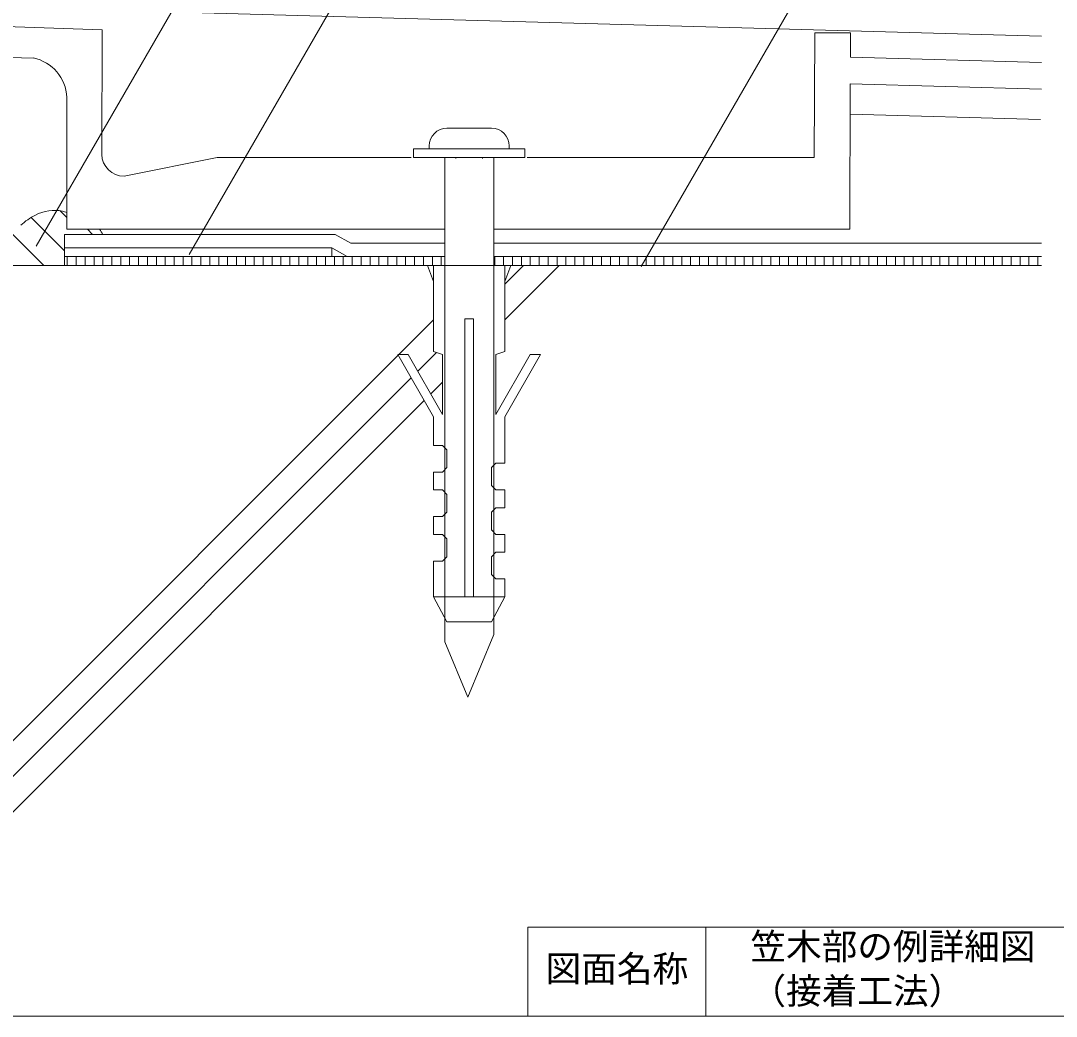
# Model space of a CAD drawing. Units: millimetres on the paper. Extents: x -135 to 135, y -94 to 92.
# Drawn here: x -42 to 74.3, y -88 to 23.8 of the extents above; entities that cross this region are included whole.
import ezdxf
from ezdxf.enums import TextEntityAlignment as Align

# ---------------------------------------------------------------- set-up
doc = ezdxf.new("R2010")
doc.units = ezdxf.units.MM
for name, color, linetype, lineweight in [('1-2_ハッチング', 4, 'Continuous', 9), ('1-4_リベットルーフ', 6, 'Continuous', 18), ('1-6_アンカー類', 4, 'Continuous', 9), ('1-7_設備', 3, 'Continuous', 18), ('1-A_元図・躯体', 7, 'Continuous', 18), ('1-B_その他', 33, 'Continuous', 18), ('1-C_アンカー類②', 4, 'Continuous', 9), ('1-D_設備②', 3, 'Continuous', 18), ('E-E', 7, 'Continuous', 18), ('F-F', 7, 'Continuous', 18)]:
    doc.layers.add(name, color=color, linetype=linetype, lineweight=lineweight)
doc.styles.add('ＭＳ ゴシック', font='')
doc.styles.get('ＭＳ ゴシック').set_extended_font_data('MS Gothic')

msp = doc.modelspace()

# ---------------------------------------------------------------- linework, layer by layer
at = {"layer": '1-2_ハッチング'}
for p, q in [((-36.785, 1.724), (-37.525, 2.463)), ((-37.026, -2.036), (-40.77, 1.711)), ((-33.874, -0.188), (-34.464, 0.402)), ((-42.924, -0.137), (-39.372, -3.688))]:
    msp.add_line(p, q, dxfattribs=at)
for centre, radius, start, end in [((-38.146, -2.152), 4.657, 78.92353, 117.51571), ((-39.345, -4.836), 7.55, 70.18424, 73.90524), ((-36.408, -5.457), 8.391, 117.61479, 131.34931), ((-39.345, -3.836), 7.55, 28.89554, 34.15038)]:
    msp.add_arc(centre, radius, start, end, dxfattribs=at)
at = {"layer": '1-4_リベットルーフ'}
for p, q in [((-37.026, -1.688), (-37.026, -0.188)), ((-6.624, -0.188), (-37.026, -0.188)), ((-6.624, -0.188), (-4.892, -1.188)), ((-7.026, -1.688), (-37.026, -1.688)), ((-7.026, -1.688), (-5.293, -2.688)), ((5.666, -1.188), (-4.892, -1.188)), ((72.682, -1.188), (11.167, -1.188)), ((5.666, -2.688), (-5.293, -2.688)), ((72.682, -2.688), (11.167, -2.688))]:
    msp.add_line(p, q, dxfattribs=at)
at = {"layer": '1-6_アンカー類'}
for p, q in [((10.916, 11.736), (5.916, 11.736)), ((2.166, 9.435), (14.666, 9.435)), ((2.166, 9.435), (2.166, 8.436)), ((3.916, 9.736), (3.916, 9.435)), ((12.916, 9.736), (12.916, 9.435)), ((14.666, 9.435), (14.666, 8.436)), ((2.166, 8.436), (14.666, 8.436)), ((5.666, 8.436), (5.666, -45.931)), ((6.916, 8.436), (6.916, 8.336)), ((9.916, 8.436), (9.916, 8.336)), ((11.166, 8.436), (11.166, -45.135)), ((8.251, -52.173), (11.166, -45.135)), ((8.251, -52.173), (5.666, -45.931))]:
    msp.add_line(p, q, dxfattribs=at)
for centre, start, end in [((5.916, 9.736), 90, 180), ((10.916, 9.736), 0, 90)]:
    msp.add_arc(centre, 2, start, end, dxfattribs=at)
at = {"layer": '1-7_設備'}
for p, q in [((-40.548, 19.618), (-51.84, 19.852)), ((51.214, 16.73), (51.178, 0.404)), ((72.68, 16.118), (51.214, 16.73)), ((-36.786, 0.402), (-36.784, 15.19)), ((51.206, 13.32), (72.564, 12.716)), ((-30.344, 6.342), (-19.88, 8.43)), ((-19.88, 8.43), (1.916, 8.434)), ((5.666, 0.403), (-36.786, 0.402)), ((51.178, 0.404), (11.167, 0.403))]:
    msp.add_line(p, q, dxfattribs=at)
for points in [[(-66.418, -32.496), (-57.18, 22.306), (-55.856, 22.16), (-55.6, 23.58), (-32.798, 22.772), (-32.844, 8.798)], [(14.916, 8.436), (47.172, 8.44), (47.234, 22.446), (51.234, 22.446), (51.226, 19.728), (72.68, 19.118)]]:
    msp.add_lwpolyline(points, dxfattribs=at)
for centre, radius, start, end in [((-41.441, 15.045), 4.66, 1.78595, 78.94613), ((-30.348, 8.838), 2.496, 180.92141, 270.09592)]:
    msp.add_arc(centre, radius, start, end, dxfattribs=at)
at = {"layer": '1-A_元図・躯体'}
for p, q in [((-47.026, -3.688), (5.616, -3.688)), ((11.132, -3.688), (72.682, -3.688)), ((12.416, -5.785), (14.513, -3.688)), ((12.416, -9.786), (18.513, -3.688)), ((0.515, -13.688), (4.417, -9.784)), ((-47.026, -61.244), (0.452, -13.75)), ((2.641, -15.564), (4.749, -13.455)), ((-47.026, -65.245), (1.908, -16.297)), ((4.095, -18.11), (5.416, -16.788)), ((-47.026, -69.244), (3.362, -18.843))]:
    msp.add_line(p, q, dxfattribs=at)
at = {"layer": '1-B_その他', "color": 7}
for q in [(-7.026, -1.688), (-37.026, -2.688)]:
    msp.add_line((-7.026, -2.688), q, dxfattribs=at)
at = {"layer": '1-B_その他'}
for p, q in [((-37.026, -2.688), (-37.026, -3.688)), ((-37.026, -2.688), (5.666, -2.688)), ((-36.72, -3.688), (-36.72, -2.688)), ((-35.72, -3.688), (-35.72, -2.688)), ((-34.72, -3.688), (-34.72, -2.688)), ((-33.72, -3.688), (-33.72, -2.688)), ((-32.72, -3.688), (-32.72, -2.688)), ((-31.72, -3.688), (-31.72, -2.688)), ((-30.72, -3.688), (-30.72, -2.688)), ((-29.72, -3.688), (-29.72, -2.688)), ((-28.72, -3.688), (-28.72, -2.688)), ((-27.72, -3.688), (-27.72, -2.688)), ((-26.72, -3.688), (-26.72, -2.688)), ((-25.72, -3.688), (-25.72, -2.688)), ((-24.72, -3.688), (-24.72, -2.688)), ((-23.72, -3.688), (-23.72, -2.688)), ((-22.72, -3.688), (-22.72, -2.688)), ((-21.72, -3.688), (-21.72, -2.688)), ((-20.72, -3.688), (-20.72, -2.688)), ((-19.72, -3.688), (-19.72, -2.688)), ((-18.72, -3.688), (-18.72, -2.688)), ((-17.72, -3.688), (-17.72, -2.688)), ((-16.72, -3.688), (-16.72, -2.688)), ((-15.72, -3.688), (-15.72, -2.688)), ((-14.72, -3.688), (-14.72, -2.688)), ((-13.72, -3.688), (-13.72, -2.688)), ((-12.72, -3.688), (-12.72, -2.688)), ((-11.72, -3.688), (-11.72, -2.688)), ((-10.72, -3.688), (-10.72, -2.688)), ((-9.72, -3.688), (-9.72, -2.688)), ((-8.72, -3.688), (-8.72, -2.688)), ((-7.72, -3.688), (-7.72, -2.688)), ((-6.72, -3.688), (-6.72, -2.688)), ((-5.72, -3.688), (-5.72, -2.688)), ((-4.72, -3.688), (-4.72, -2.688)), ((-3.72, -3.688), (-3.72, -2.688)), ((-2.72, -3.688), (-2.72, -2.688)), ((-1.72, -3.688), (-1.72, -2.688)), ((-0.72, -3.688), (-0.72, -2.688)), ((0.28, -3.688), (0.28, -2.688)), ((1.28, -3.688), (1.28, -2.688)), ((2.28, -3.688), (2.28, -2.688)), ((3.28, -3.688), (3.28, -2.688)), ((4.28, -3.688), (4.28, -2.688)), ((5.28, -3.688), (5.28, -2.688)), ((11.167, -2.688), (72.682, -2.688)), ((11.28, -3.688), (11.28, -2.688)), ((12.28, -3.688), (12.28, -2.688)), ((13.28, -3.688), (13.28, -2.688)), ((14.28, -3.688), (14.28, -2.688)), ((15.28, -3.688), (15.28, -2.688)), ((16.28, -3.688), (16.28, -2.688)), ((17.28, -3.688), (17.28, -2.688)), ((18.28, -3.688), (18.28, -2.688)), ((19.28, -3.688), (19.28, -2.688)), ((20.28, -3.688), (20.28, -2.688)), ((21.28, -3.688), (21.28, -2.688)), ((22.28, -3.688), (22.28, -2.688)), ((23.28, -3.688), (23.28, -2.688)), ((24.28, -3.688), (24.28, -2.688)), ((25.28, -3.688), (25.28, -2.688)), ((26.28, -3.688), (26.28, -2.688)), ((27.28, -3.688), (27.28, -2.688)), ((28.28, -3.688), (28.28, -2.688)), ((29.28, -3.688), (29.28, -2.688)), ((30.28, -3.688), (30.28, -2.688)), ((31.28, -3.688), (31.28, -2.688)), ((32.28, -3.688), (32.28, -2.688)), ((33.28, -3.688), (33.28, -2.688)), ((34.28, -3.688), (34.28, -2.688)), ((35.28, -3.688), (35.28, -2.688)), ((36.28, -3.688), (36.28, -2.688)), ((37.28, -3.688), (37.28, -2.688)), ((38.28, -3.688), (38.28, -2.688)), ((39.28, -3.688), (39.28, -2.688)), ((40.28, -3.688), (40.28, -2.688)), ((41.28, -3.688), (41.28, -2.688)), ((42.28, -3.688), (42.28, -2.688)), ((43.28, -3.688), (43.28, -2.688)), ((44.28, -3.688), (44.28, -2.688)), ((45.28, -3.688), (45.28, -2.688)), ((46.28, -3.688), (46.28, -2.688)), ((47.28, -3.688), (47.28, -2.688)), ((48.28, -3.688), (48.28, -2.688)), ((49.28, -3.688), (49.28, -2.688)), ((50.28, -3.688), (50.28, -2.688)), ((51.28, -3.688), (51.28, -2.688)), ((52.28, -3.688), (52.28, -2.688)), ((53.28, -3.688), (53.28, -2.688)), ((54.28, -3.688), (54.28, -2.688)), ((55.28, -3.688), (55.28, -2.688)), ((56.28, -3.688), (56.28, -2.688)), ((57.28, -3.688), (57.28, -2.688)), ((58.28, -3.688), (58.28, -2.688)), ((59.28, -3.688), (59.28, -2.688)), ((60.28, -3.688), (60.28, -2.688)), ((61.28, -3.688), (61.28, -2.688)), ((62.28, -3.688), (62.28, -2.688)), ((63.28, -3.688), (63.28, -2.688)), ((64.28, -3.688), (64.28, -2.688)), ((65.28, -3.688), (65.28, -2.688)), ((66.28, -3.688), (66.28, -2.688)), ((67.28, -3.688), (67.28, -2.688)), ((68.28, -3.688), (68.28, -2.688)), ((69.28, -3.688), (69.28, -2.688)), ((70.28, -3.688), (70.28, -2.688)), ((71.28, -3.688), (71.28, -2.688)), ((72.28, -3.688), (72.28, -2.688)), ((-37.026, -3.688), (5.666, -3.688)), ((11.167, -3.688), (72.682, -3.688))]:
    msp.add_line(p, q, dxfattribs=at)
at = {"layer": '1-B_その他', "color": 7}
msp.add_lwpolyline([(-7.026, -1.688), (-37.026, -1.688), (-37.026, -2.688)], dxfattribs=at)
at = {"layer": '1-C_アンカー類②'}
for p, q in [((4.416, -5.479), (3.734, -3.688)), ((3.734, -3.688), (13.098, -3.688)), ((4.416, -3.688), (4.416, -13.339)), ((12.416, -5.479), (13.098, -3.688)), ((12.416, -3.688), (12.416, -13.339)), ((7.916, -9.688), (8.916, -9.688)), ((7.916, -9.688), (7.916, -40.887)), ((8.916, -9.688), (8.916, -40.887)), ((1.568, -13.688), (0.416, -13.688)), ((0.416, -13.688), (4.416, -20.688)), ((1.568, -13.688), (5.416, -20.422)), ((5.416, -13.688), (4.416, -13.339)), ((5.416, -13.688), (5.416, -20.422)), ((11.416, -13.688), (12.416, -13.339)), ((15.263, -13.688), (11.416, -20.422)), ((11.416, -13.688), (11.416, -20.422)), ((16.416, -13.688), (12.416, -20.688)), ((15.263, -13.688), (16.416, -13.688)), ((4.416, -20.688), (4.416, -23.888)), ((12.416, -20.688), (12.416, -25.887)), ((5.416, -23.888), (4.416, -23.888)), ((5.416, -23.888), (5.916, -24.387)), ((5.916, -24.387), (5.916, -26.387)), ((5.916, -26.387), (5.416, -26.887)), ((11.416, -25.887), (10.916, -26.387)), ((10.916, -26.387), (10.916, -28.388)), ((11.416, -25.887), (12.416, -25.887)), ((5.416, -26.887), (4.416, -26.887)), ((4.416, -26.887), (4.416, -28.887)), ((5.416, -28.887), (4.416, -28.887)), ((10.916, -28.388), (11.416, -28.887)), ((11.416, -28.887), (12.416, -28.887)), ((12.416, -28.887), (12.416, -30.887)), ((5.916, -31.387), (5.416, -31.887)), ((11.416, -30.887), (10.916, -31.387)), ((10.916, -31.387), (10.916, -33.387)), ((11.416, -30.887), (12.416, -30.887)), ((5.416, -31.887), (4.416, -31.887)), ((4.416, -31.887), (4.416, -33.887)), ((10.916, -33.387), (11.416, -33.887)), ((5.416, -33.887), (4.416, -33.887)), ((5.416, -33.887), (5.916, -34.387)), ((5.916, -34.387), (5.916, -36.387)), ((11.416, -33.887), (12.416, -33.887)), ((12.416, -33.887), (12.416, -35.887)), ((11.416, -35.887), (10.916, -36.387)), ((11.416, -35.887), (12.416, -35.887)), ((5.416, -36.887), (4.416, -36.887)), ((4.416, -36.887), (4.416, -40.887)), ((5.916, -36.387), (5.416, -36.887)), ((10.916, -36.387), (10.916, -38.387)), ((10.916, -38.387), (11.416, -38.887)), ((11.416, -38.887), (12.416, -38.887)), ((12.416, -38.887), (12.416, -40.887)), ((4.416, -40.887), (12.416, -40.887)), ((4.416, -40.887), (5.916, -43.687)), ((12.416, -40.887), (10.916, -43.687)), ((5.916, -43.687), (10.916, -43.687))]:
    msp.add_line(p, q, dxfattribs=at)
msp.add_lwpolyline([(5.416, -28.887), (5.916, -29.387), (5.916, -31.387)], dxfattribs=at)
at = {"layer": '1-D_設備②'}
msp.add_line((-43.14, 25.308), (72.682, 22.084), dxfattribs=at)
at = {"layer": 'E-E'}
for p, q in [((-5.21, 59.111), (-40.21, -1.511)), ((6.964, 49.497), (-23.036, -2.465)), ((57.714, 48.151), (27.714, -3.811))]:
    msp.add_line(p, q, dxfattribs=at)
at = {"layer": 'F-F'}
for p, q in [((15, -88), (15, -78)), ((35, -88), (35, -78))]:
    msp.add_line(p, q, dxfattribs=at)
for points in [[(-135, 92), (135, 92), (135, -88), (-135, -88)], [(135, -78), (40.118, -78), (15, -78)]]:
    msp.add_lwpolyline(points, dxfattribs=at)

# ---------------------------------------------------------------- texts
at = {"layer": 'E-E', "style": 'ＭＳ ゴシック'}
for s, p in [('笠木部の例詳細図', (40, -82.5)), ('図面名称', (17, -85)), ('（接着工法）', (40, -87.5))]:
    msp.add_text(s, height=2.933, dxfattribs=at).set_placement(p, align=Align.BOTTOM_LEFT)

doc.saveas('drawing.dxf')
